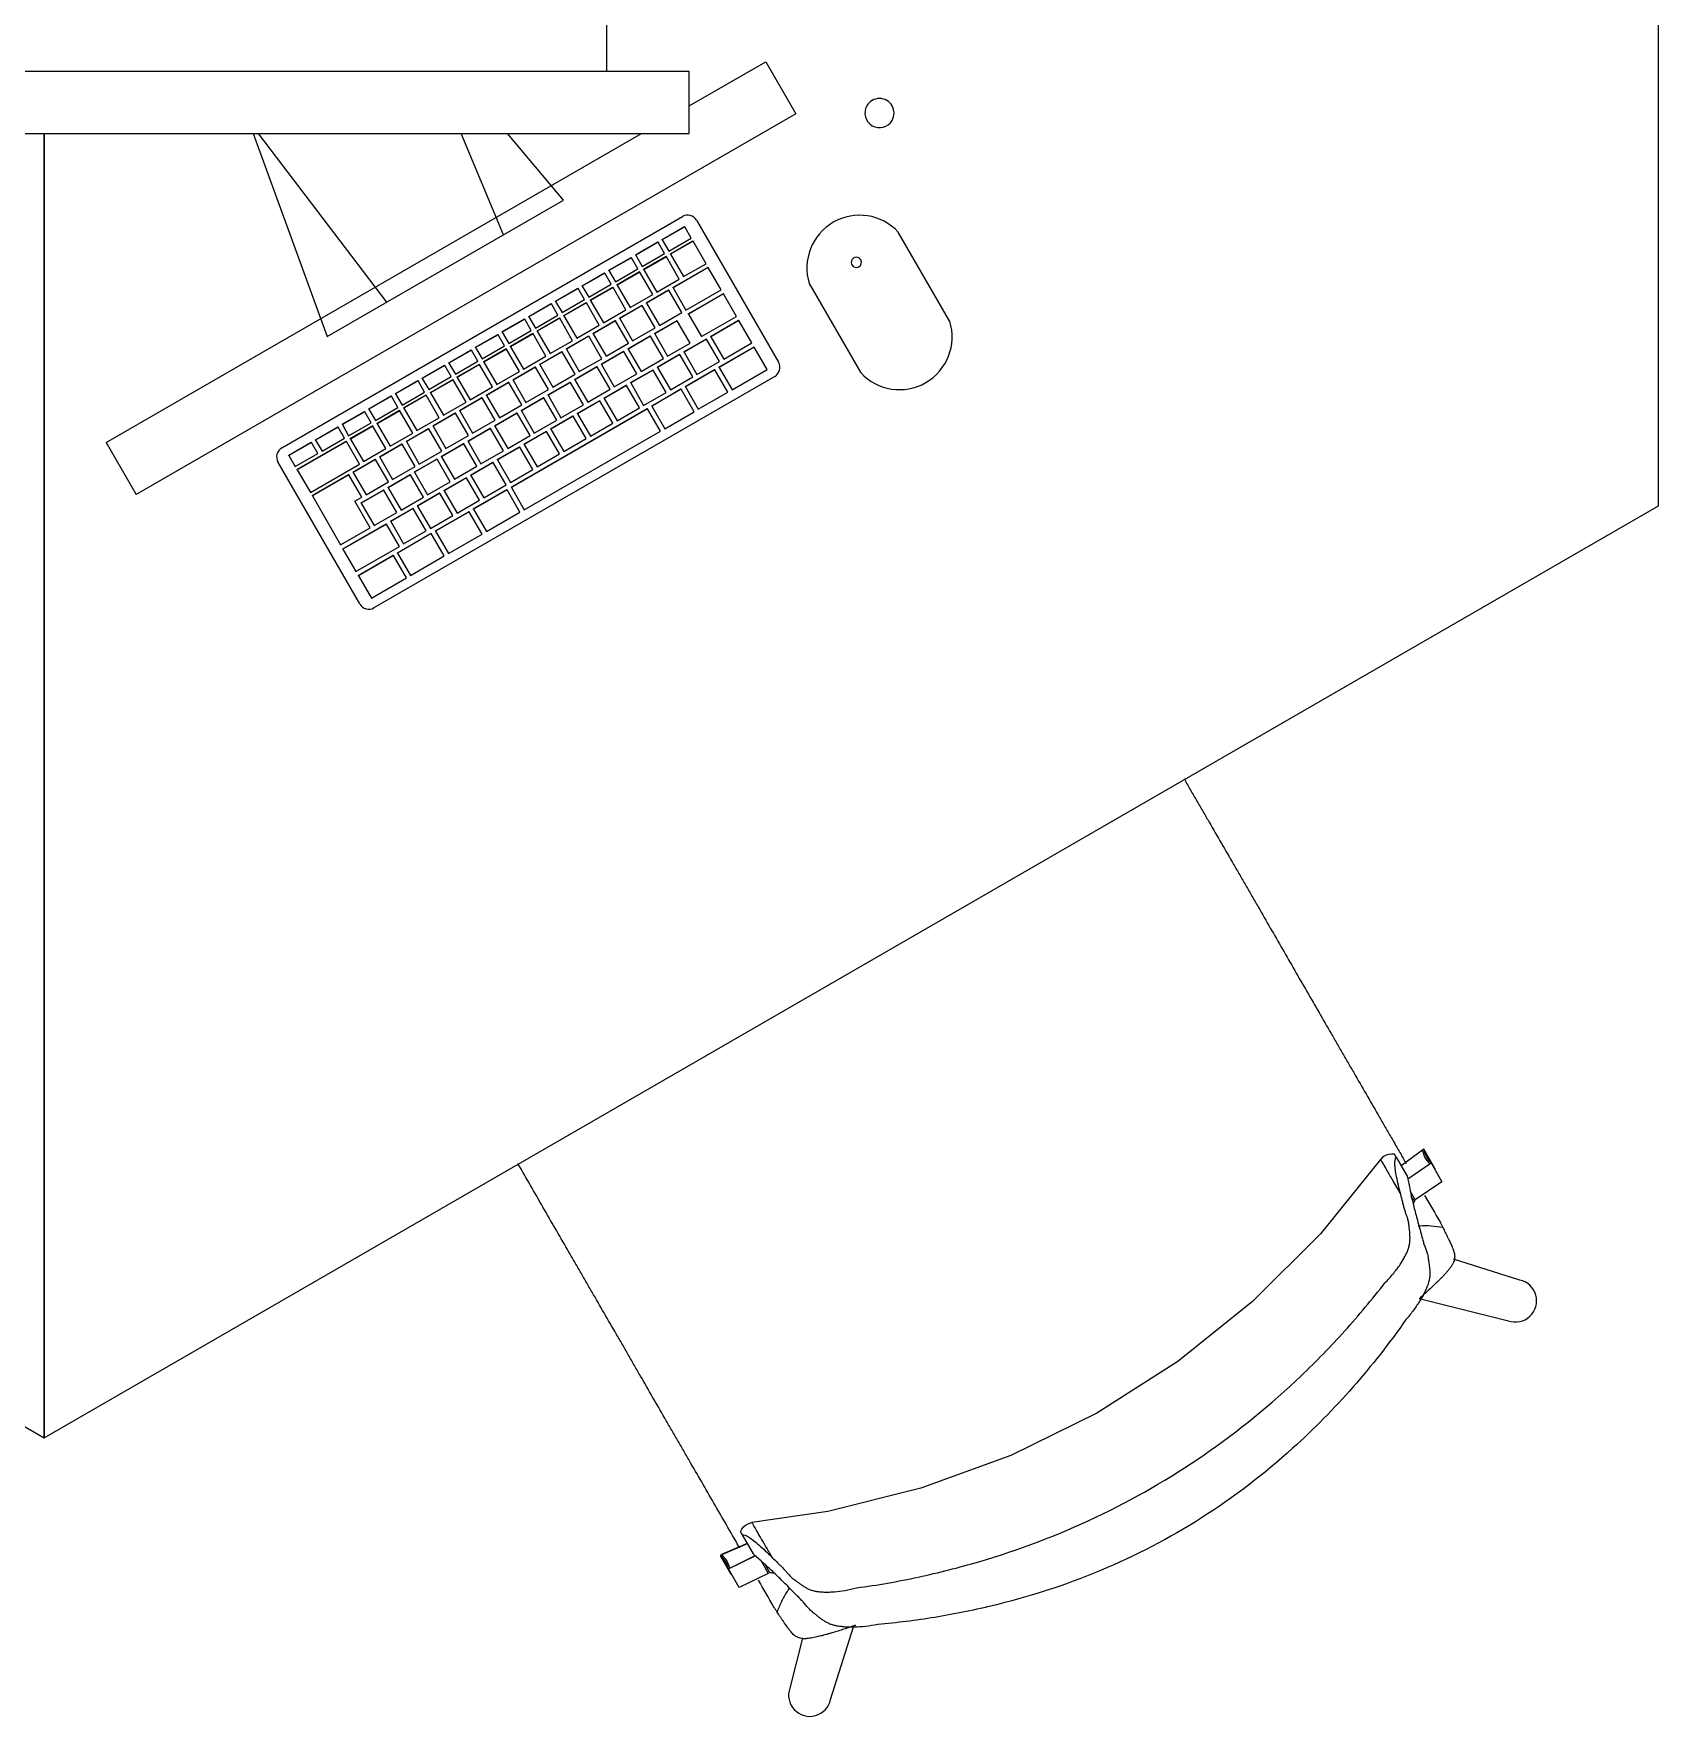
# Model space of a CAD drawing. Header units: millimetres. Extents: x 79795 to 317870, y -36033 to 97293.
# Drawn here: x 214522 to 215524, y 18010 to 19048 of the extents above; entities that cross this region are included whole.
import ezdxf

# ---------------------------------------------------------------- set-up
doc = ezdxf.new("R2010")
doc.units = ezdxf.units.MM
doc.header["$MEASUREMENT"] = 0
for name, color, linetype, lineweight in [('A-GENM', 8, 'CONTINUOUS', 9), ('E-ELEC-EQPM', 8, 'CONTINUOUS', 9), ('I-FURN', 8, 'CONTINUOUS', 9)]:
    doc.layers.add(name, color=color, linetype=linetype, lineweight=lineweight)

msp = doc.modelspace()

# ---------------------------------------------------------------- linework, layer by layer
at = {"layer": 'A-GENM'}
for p, q in [((214674.8, 18792.8), (214922.1, 18935.6)), ((214909.5, 18921.4), (214923.3, 18929.4)), ((214923.5, 18929.2), (214909.6, 18921.2)), ((214923.5, 18929.2), (214923.3, 18929.4)), ((214927.5, 18922.3), (214923.5, 18929.2)), ((214930.7, 18933.3), (214981.3, 18845.7)), ((215087, 18870.9), (215055.2, 18925.9)), ((214893, 18911.9), (214906.9, 18919.9)), ((214907, 18919.7), (214893.2, 18911.7)), ((214907, 18919.7), (214906.9, 18919.9)), ((214911, 18912.8), (214907, 18919.7)), ((214909.6, 18921.2), (214909.5, 18921.4)), ((214909.6, 18921.2), (214913.6, 18914.3)), ((214913.6, 18914.3), (214927.5, 18922.3)), ((214914.6, 18912.6), (214928.4, 18920.6)), ((214928.6, 18920.3), (214914.7, 18912.3)), ((214928.6, 18920.3), (214928.4, 18920.6)), ((214936.6, 18906.5), (214928.6, 18920.3)), ((214876.6, 18902.4), (214890.4, 18910.4)), ((214890.6, 18910.2), (214876.7, 18902.2)), ((214890.6, 18910.2), (214890.4, 18910.4)), ((214894.5, 18903.3), (214890.6, 18910.2)), ((214893.2, 18911.7), (214893, 18911.9)), ((214893.2, 18911.7), (214897.1, 18904.8)), ((214897.1, 18904.8), (214911, 18912.8)), ((214898.1, 18903.1), (214912, 18911.1)), ((214912.1, 18910.8), (214898.3, 18902.8)), ((214912.1, 18910.8), (214912, 18911.1)), ((214920.1, 18897), (214912.1, 18910.8)), ((214914.7, 18912.3), (214914.6, 18912.6)), ((214914.7, 18912.3), (214922.7, 18898.5)), ((214916.1, 18891.9), (214937.8, 18904.4)), ((214937.9, 18904.2), (214916.3, 18891.7)), ((214922.7, 18898.5), (214936.6, 18906.5)), ((214937.9, 18904.2), (214937.8, 18904.4)), ((214945.9, 18890.4), (214937.9, 18904.2)), ((214860.1, 18892.9), (214874, 18900.9)), ((214874.1, 18900.7), (214860.2, 18892.7)), ((214864.2, 18885.8), (214878.1, 18893.8)), ((214874.1, 18900.7), (214874, 18900.9)), ((214878.1, 18893.8), (214874.1, 18900.7)), ((214876.7, 18902.2), (214876.6, 18902.4)), ((214876.7, 18902.2), (214880.7, 18895.3)), ((214880.7, 18895.3), (214894.5, 18903.3)), ((214881.7, 18893.6), (214895.5, 18901.6)), ((214881.8, 18893.3), (214881.7, 18893.6)), ((214895.7, 18901.3), (214881.8, 18893.3)), ((214881.8, 18893.3), (214889.8, 18879.5)), ((214895.7, 18901.3), (214895.5, 18901.6)), ((214903.7, 18887.5), (214895.7, 18901.3)), ((214898.3, 18902.8), (214898.1, 18903.1)), ((214898.3, 18902.8), (214906.3, 18889)), ((214906.3, 18889), (214920.1, 18897)), ((215000.2, 18894.2), (215032, 18839.2)), ((214843.7, 18883.4), (214857.5, 18891.4)), ((214843.8, 18883.2), (214843.7, 18883.4)), ((214857.6, 18891.2), (214843.8, 18883.2)), ((214843.8, 18883.2), (214847.8, 18876.3)), ((214847.8, 18876.3), (214861.6, 18884.3)), ((214857.6, 18891.2), (214857.5, 18891.4)), ((214861.6, 18884.3), (214857.6, 18891.2)), ((214860.2, 18892.7), (214860.1, 18892.9)), ((214860.2, 18892.7), (214864.2, 18885.8)), ((214865.2, 18884.1), (214879.1, 18892.1)), ((214865.4, 18883.8), (214865.2, 18884.1)), ((214879.2, 18891.8), (214865.4, 18883.8)), ((214865.4, 18883.8), (214873.3, 18870)), ((214879.2, 18891.8), (214879.1, 18892.1)), ((214887.2, 18878), (214879.2, 18891.8)), ((214889.8, 18879.5), (214903.7, 18887.5)), ((214899.7, 18882.4), (214913.5, 18890.4)), ((214913.7, 18890.2), (214899.8, 18882.2)), ((214913.7, 18890.2), (214913.5, 18890.4)), ((214921.6, 18876.4), (214913.7, 18890.2)), ((214916.3, 18891.7), (214916.1, 18891.9)), ((214916.3, 18891.7), (214924.2, 18877.9)), ((214924.2, 18877.9), (214945.9, 18890.4)), ((214925.6, 18875.5), (214947.2, 18888)), ((214947.4, 18887.8), (214925.7, 18875.3)), ((214947.4, 18887.8), (214947.2, 18888)), ((214955.3, 18874), (214947.4, 18887.8)), ((214810.7, 18864.4), (214824.6, 18872.4)), ((214824.7, 18872.2), (214824.6, 18872.4)), ((214827.2, 18873.9), (214841.1, 18881.9)), ((214827.3, 18873.7), (214827.2, 18873.9)), ((214841.2, 18881.7), (214827.3, 18873.7)), ((214827.3, 18873.7), (214831.3, 18866.8)), ((214831.3, 18866.8), (214845.2, 18874.8)), ((214832.3, 18865.1), (214846.2, 18873.1)), ((214846.3, 18872.8), (214832.5, 18864.8)), ((214841.2, 18881.7), (214841.1, 18881.9)), ((214845.2, 18874.8), (214841.2, 18881.7)), ((214846.3, 18872.8), (214846.2, 18873.1)), ((214854.3, 18859), (214846.3, 18872.8)), ((214848.8, 18874.6), (214862.6, 18882.6)), ((214848.9, 18874.3), (214848.8, 18874.6)), ((214862.8, 18882.3), (214848.9, 18874.3)), ((214848.9, 18874.3), (214856.9, 18860.5)), ((214862.8, 18882.3), (214862.6, 18882.6)), ((214870.7, 18868.5), (214862.8, 18882.3)), ((214873.3, 18870), (214887.2, 18878)), ((214883.2, 18872.9), (214897.1, 18880.9)), ((214883.3, 18872.7), (214883.2, 18872.9)), ((214897.2, 18880.7), (214883.3, 18872.7)), ((214883.3, 18872.7), (214891.3, 18858.9)), ((214897.2, 18880.7), (214897.1, 18880.9)), ((214905.2, 18866.9), (214897.2, 18880.7)), ((214899.8, 18882.2), (214899.7, 18882.4)), ((214899.8, 18882.2), (214907.8, 18868.4)), ((214907.8, 18868.4), (214921.6, 18876.4)), ((214925.7, 18875.3), (214925.6, 18875.5)), ((214925.7, 18875.3), (214933.7, 18861.5)), ((214933.7, 18861.5), (214955.3, 18874)), ((214794.3, 18854.9), (214808.1, 18862.9)), ((214808.3, 18862.7), (214794.4, 18854.7)), ((214808.3, 18862.7), (214808.1, 18862.9)), ((214812.3, 18855.8), (214808.3, 18862.7)), ((214810.9, 18864.2), (214810.7, 18864.4)), ((214824.7, 18872.2), (214810.9, 18864.2)), ((214810.9, 18864.2), (214814.9, 18857.3)), ((214814.9, 18857.3), (214828.7, 18865.3)), ((214815.9, 18855.6), (214829.7, 18863.6)), ((214829.9, 18863.3), (214816, 18855.3)), ((214828.7, 18865.3), (214824.7, 18872.2)), ((214829.9, 18863.3), (214829.7, 18863.6)), ((214837.8, 18849.5), (214829.9, 18863.3)), ((214832.5, 18864.8), (214832.3, 18865.1)), ((214832.5, 18864.8), (214840.4, 18851)), ((214850.3, 18853.9), (214864.2, 18861.9)), ((214856.9, 18860.5), (214870.7, 18868.5)), ((214864.3, 18861.7), (214864.2, 18861.9)), ((214866.8, 18863.4), (214880.6, 18871.4)), ((214866.9, 18863.2), (214866.8, 18863.4)), ((214880.8, 18871.2), (214866.9, 18863.2)), ((214866.9, 18863.2), (214874.9, 18849.4)), ((214880.8, 18871.2), (214880.6, 18871.4)), ((214888.7, 18857.4), (214880.8, 18871.2)), ((214888.3, 18854), (214902.2, 18862)), ((214891.3, 18858.9), (214905.2, 18866.9)), ((214902.3, 18861.8), (214902.2, 18862)), ((214904.8, 18863.5), (214918.7, 18871.5)), ((214904.9, 18863.3), (214904.8, 18863.5)), ((214918.8, 18871.3), (214904.9, 18863.3)), ((214904.9, 18863.3), (214912.9, 18849.5)), ((214918.8, 18871.3), (214918.7, 18871.5)), ((214926.8, 18857.5), (214918.8, 18871.3)), ((214939.4, 18861.6), (214956.7, 18871.6)), ((214956.8, 18871.4), (214939.5, 18861.4)), ((214956.8, 18871.4), (214956.7, 18871.6)), ((214964.8, 18857.6), (214956.8, 18871.4)), ((214777.8, 18845.4), (214791.7, 18853.4)), ((214791.8, 18853.2), (214778, 18845.2)), ((214791.8, 18853.2), (214791.7, 18853.4)), ((214795.8, 18846.3), (214791.8, 18853.2)), ((214794.4, 18854.7), (214794.3, 18854.9)), ((214794.4, 18854.7), (214798.4, 18847.8)), ((214798.4, 18847.8), (214812.3, 18855.8)), ((214799.4, 18846.1), (214813.3, 18854.1)), ((214813.4, 18853.8), (214799.5, 18845.8)), ((214813.4, 18853.8), (214813.3, 18854.1)), ((214821.4, 18840), (214813.4, 18853.8)), ((214816, 18855.3), (214815.9, 18855.6)), ((214816, 18855.3), (214824, 18841.5)), ((214833.8, 18844.4), (214847.7, 18852.4)), ((214847.8, 18852.2), (214834, 18844.2)), ((214840.4, 18851), (214854.3, 18859)), ((214847.8, 18852.2), (214847.7, 18852.4)), ((214855.8, 18838.4), (214847.8, 18852.2)), ((214850.4, 18853.7), (214850.3, 18853.9)), ((214864.3, 18861.7), (214850.4, 18853.7)), ((214850.4, 18853.7), (214858.4, 18839.9)), ((214872.3, 18847.9), (214864.3, 18861.7)), ((214871.9, 18844.5), (214885.7, 18852.5)), ((214885.9, 18852.3), (214872, 18844.3)), ((214874.9, 18849.4), (214888.7, 18857.4)), ((214885.9, 18852.3), (214885.7, 18852.5)), ((214893.9, 18838.5), (214885.9, 18852.3)), ((214888.5, 18853.8), (214888.3, 18854)), ((214902.3, 18861.8), (214888.5, 18853.8)), ((214888.5, 18853.8), (214896.5, 18840)), ((214910.3, 18848), (214902.3, 18861.8)), ((214912.9, 18849.5), (214926.8, 18857.5)), ((214922.9, 18852.1), (214936.8, 18860.1)), ((214923.1, 18851.9), (214922.9, 18852.1)), ((214936.9, 18859.9), (214923.1, 18851.9)), ((214923.1, 18851.9), (214931, 18838.1)), ((214936.9, 18859.9), (214936.8, 18860.1)), ((214944.9, 18846.1), (214936.9, 18859.9)), ((214939.5, 18861.4), (214939.4, 18861.6)), ((214939.5, 18861.4), (214947.5, 18847.6)), ((214944.5, 18842.7), (214966.2, 18855.2)), ((214966.3, 18855), (214944.6, 18842.5)), ((214947.5, 18847.6), (214964.8, 18857.6)), ((214966.3, 18855), (214966.2, 18855.2)), ((214974.3, 18841.2), (214966.3, 18855)), ((214761.4, 18835.9), (214775.2, 18843.9)), ((214775.4, 18843.7), (214761.5, 18835.7)), ((214775.4, 18843.7), (214775.2, 18843.9)), ((214779.4, 18836.8), (214775.4, 18843.7)), ((214778, 18845.2), (214777.8, 18845.4)), ((214778, 18845.2), (214782, 18838.3)), ((214782, 18838.3), (214795.8, 18846.3)), ((214783, 18836.6), (214796.8, 18844.6)), ((214796.9, 18844.3), (214783.1, 18836.3)), ((214796.9, 18844.3), (214796.8, 18844.6)), ((214804.9, 18830.5), (214796.9, 18844.3)), ((214799.5, 18845.8), (214799.4, 18846.1)), ((214799.5, 18845.8), (214807.5, 18832)), ((214817.4, 18834.9), (214831.2, 18842.9)), ((214831.4, 18842.7), (214817.5, 18834.7)), ((214824, 18841.5), (214837.8, 18849.5)), ((214831.4, 18842.7), (214831.2, 18842.9)), ((214839.4, 18828.9), (214831.4, 18842.7)), ((214834, 18844.2), (214833.8, 18844.4)), ((214834, 18844.2), (214842, 18830.4)), ((214855.4, 18835), (214869.3, 18843)), ((214869.4, 18842.8), (214855.6, 18834.8)), ((214858.4, 18839.9), (214872.3, 18847.9)), ((214869.4, 18842.8), (214869.3, 18843)), ((214877.4, 18829), (214869.4, 18842.8)), ((214872, 18844.3), (214871.9, 18844.5)), ((214872, 18844.3), (214880, 18830.5)), ((214890, 18833.1), (214903.9, 18841.1)), ((214896.5, 18840), (214910.3, 18848)), ((214904, 18840.9), (214903.9, 18841.1)), ((214906.5, 18842.6), (214920.3, 18850.6)), ((214906.6, 18842.4), (214906.5, 18842.6)), ((214920.5, 18850.4), (214906.6, 18842.4)), ((214906.6, 18842.4), (214914.6, 18828.6)), ((214920.5, 18850.4), (214920.3, 18850.6)), ((214928.4, 18836.6), (214920.5, 18850.4)), ((214923.7, 18830.7), (214941.9, 18841.2)), ((214931, 18838.1), (214944.9, 18846.1)), ((214942.1, 18841), (214941.9, 18841.2)), ((214944.6, 18842.5), (214944.5, 18842.7)), ((214944.6, 18842.5), (214952.6, 18828.7)), ((214952.6, 18828.7), (214974.3, 18841.2)), ((214979, 18837), (214731.7, 18694.2)), ((214744.9, 18826.4), (214758.8, 18834.4)), ((214758.9, 18834.2), (214745.1, 18826.2)), ((214758.9, 18834.2), (214758.8, 18834.4)), ((214762.9, 18827.3), (214758.9, 18834.2)), ((214761.5, 18835.7), (214761.4, 18835.9)), ((214761.5, 18835.7), (214765.5, 18828.8)), ((214765.5, 18828.8), (214779.4, 18836.8)), ((214766.5, 18827.1), (214780.4, 18835.1)), ((214780.5, 18834.8), (214766.6, 18826.8)), ((214780.5, 18834.8), (214780.4, 18835.1)), ((214788.5, 18821), (214780.5, 18834.8)), ((214783.1, 18836.3), (214783, 18836.6)), ((214783.1, 18836.3), (214791.1, 18822.5)), ((214800.9, 18825.4), (214814.8, 18833.4)), ((214814.9, 18833.2), (214801.1, 18825.2)), ((214807.5, 18832), (214821.4, 18840)), ((214814.9, 18833.2), (214814.8, 18833.4)), ((214822.9, 18819.4), (214814.9, 18833.2)), ((214817.5, 18834.7), (214817.4, 18834.9)), ((214817.5, 18834.7), (214825.5, 18820.9)), ((214839, 18825.5), (214852.8, 18833.5)), ((214853, 18833.3), (214839.1, 18825.3)), ((214842, 18830.4), (214855.8, 18838.4)), ((214853, 18833.3), (214852.8, 18833.5)), ((214861, 18819.5), (214853, 18833.3)), ((214855.6, 18834.8), (214855.4, 18835)), ((214855.6, 18834.8), (214863.6, 18821)), ((214873.6, 18823.6), (214887.4, 18831.6)), ((214887.6, 18831.4), (214873.7, 18823.4)), ((214880, 18830.5), (214893.9, 18838.5)), ((214887.6, 18831.4), (214887.4, 18831.6)), ((214895.5, 18817.6), (214887.6, 18831.4)), ((214890.2, 18832.9), (214890, 18833.1)), ((214904, 18840.9), (214890.2, 18832.9)), ((214890.2, 18832.9), (214898.1, 18819.1)), ((214912, 18827.1), (214904, 18840.9)), ((214914.6, 18828.6), (214928.4, 18836.6)), ((214923.9, 18830.5), (214923.7, 18830.7)), ((214942.1, 18841), (214923.9, 18830.5)), ((214950, 18827.2), (214942.1, 18841)), ((214728.5, 18816.9), (214742.3, 18824.9)), ((214742.5, 18824.7), (214728.6, 18816.7)), ((214742.5, 18824.7), (214742.3, 18824.9)), ((214746.5, 18817.8), (214742.5, 18824.7)), ((214745.1, 18826.2), (214744.9, 18826.4)), ((214745.1, 18826.2), (214749.1, 18819.3)), ((214749.1, 18819.3), (214762.9, 18827.3)), ((214750, 18817.6), (214763.9, 18825.6)), ((214764, 18825.3), (214750.2, 18817.3)), ((214764, 18825.3), (214763.9, 18825.6)), ((214772, 18811.5), (214764, 18825.3)), ((214766.6, 18826.8), (214766.5, 18827.1)), ((214766.6, 18826.8), (214774.6, 18813)), ((214774.6, 18813), (214788.5, 18821)), ((214784.5, 18815.9), (214798.3, 18823.9)), ((214798.5, 18823.7), (214784.6, 18815.7)), ((214791.1, 18822.5), (214804.9, 18830.5)), ((214798.5, 18823.7), (214798.3, 18823.9)), ((214806.5, 18809.9), (214798.5, 18823.7)), ((214801.1, 18825.2), (214800.9, 18825.4)), ((214801.1, 18825.2), (214809.1, 18811.4)), ((214822.5, 18816), (214836.4, 18824)), ((214836.5, 18823.8), (214822.7, 18815.8)), ((214825.5, 18820.9), (214839.4, 18828.9)), ((214836.5, 18823.8), (214836.4, 18824)), ((214844.5, 18810), (214836.5, 18823.8)), ((214839.1, 18825.3), (214839, 18825.5)), ((214839.1, 18825.3), (214847.1, 18811.5)), ((214857.1, 18814.1), (214871, 18822.1)), ((214871.1, 18821.9), (214857.2, 18813.9)), ((214863.6, 18821), (214877.4, 18829)), ((214871.1, 18821.9), (214871, 18822.1)), ((214879.1, 18808.1), (214871.1, 18821.9)), ((214873.7, 18823.4), (214873.6, 18823.6)), ((214873.7, 18823.4), (214881.7, 18809.6)), ((214898.1, 18819.1), (214912, 18827.1)), ((214902.9, 18818.7), (214921.1, 18829.2)), ((214921.3, 18829), (214903.1, 18818.5)), ((214921.3, 18829), (214921.1, 18829.2)), ((214929.2, 18815.2), (214921.3, 18829)), ((214923.9, 18830.5), (214931.8, 18816.7)), ((214931.8, 18816.7), (214950, 18827.2)), ((214712, 18807.4), (214725.9, 18815.4)), ((214726, 18815.2), (214712.2, 18807.2)), ((214726, 18815.2), (214725.9, 18815.4)), ((214730, 18808.3), (214726, 18815.2)), ((214728.6, 18816.7), (214728.5, 18816.9)), ((214728.6, 18816.7), (214732.6, 18809.8)), ((214732.6, 18809.8), (214746.5, 18817.8)), ((214733.6, 18808.1), (214747.4, 18816.1)), ((214747.6, 18815.8), (214733.7, 18807.8)), ((214747.6, 18815.8), (214747.4, 18816.1)), ((214755.6, 18802), (214747.6, 18815.8)), ((214750.2, 18817.3), (214750, 18817.6)), ((214750.2, 18817.3), (214758.2, 18803.5)), ((214758.2, 18803.5), (214772, 18811.5)), ((214768, 18806.4), (214781.9, 18814.4)), ((214782, 18814.2), (214768.2, 18806.2)), ((214782, 18814.2), (214781.9, 18814.4)), ((214790, 18800.4), (214782, 18814.2)), ((214784.6, 18815.7), (214784.5, 18815.9)), ((214784.6, 18815.7), (214792.6, 18801.9)), ((214806.1, 18806.5), (214819.9, 18814.5)), ((214820.1, 18814.3), (214806.2, 18806.3)), ((214809.1, 18811.4), (214822.9, 18819.4)), ((214816.3, 18768.7), (214900.3, 18817.2)), ((214900.5, 18817), (214816.5, 18768.5)), ((214820.1, 18814.3), (214819.9, 18814.5)), ((214828, 18800.5), (214820.1, 18814.3)), ((214822.7, 18815.8), (214822.5, 18816)), ((214822.7, 18815.8), (214830.6, 18802)), ((214830.6, 18802), (214844.5, 18810)), ((214840.7, 18804.6), (214854.5, 18812.6)), ((214854.6, 18812.4), (214840.8, 18804.4)), ((214847.1, 18811.5), (214861, 18819.5)), ((214854.6, 18812.4), (214854.5, 18812.6)), ((214862.6, 18798.6), (214854.6, 18812.4)), ((214857.2, 18813.9), (214857.1, 18814.1)), ((214857.2, 18813.9), (214865.2, 18800.1)), ((214881.7, 18809.6), (214895.5, 18817.6)), ((214900.5, 18817), (214900.3, 18817.2)), ((214908.5, 18803.2), (214900.5, 18817)), ((214903.1, 18818.5), (214902.9, 18818.7)), ((214903.1, 18818.5), (214911.1, 18804.7)), ((214911.1, 18804.7), (214929.2, 18815.2)), ((214695.6, 18797.9), (214709.4, 18805.9)), ((214709.6, 18805.7), (214695.7, 18797.7)), ((214709.6, 18805.7), (214709.4, 18805.9)), ((214713.5, 18798.8), (214709.6, 18805.7)), ((214712.2, 18807.2), (214712, 18807.4)), ((214712.2, 18807.2), (214716.1, 18800.3)), ((214716.1, 18800.3), (214730, 18808.3)), ((214717.1, 18798.6), (214731, 18806.6)), ((214731.1, 18806.3), (214717.3, 18798.3)), ((214731.1, 18806.3), (214731, 18806.6)), ((214739.1, 18792.5), (214731.1, 18806.3)), ((214733.7, 18807.8), (214733.6, 18808.1)), ((214733.7, 18807.8), (214741.7, 18794)), ((214741.7, 18794), (214755.6, 18802)), ((214751.6, 18796.9), (214765.4, 18804.9)), ((214765.6, 18804.7), (214751.7, 18796.7)), ((214765.6, 18804.7), (214765.4, 18804.9)), ((214773.6, 18790.9), (214765.6, 18804.7)), ((214768.2, 18806.2), (214768, 18806.4)), ((214768.2, 18806.2), (214776.1, 18792.4)), ((214776.1, 18792.4), (214790, 18800.4)), ((214789.6, 18797), (214803.5, 18805)), ((214803.6, 18804.8), (214789.8, 18796.8)), ((214792.6, 18801.9), (214806.5, 18809.9)), ((214803.6, 18804.8), (214803.5, 18805)), ((214811.6, 18791), (214803.6, 18804.8)), ((214806.2, 18806.3), (214806.1, 18806.5)), ((214806.2, 18806.3), (214814.2, 18792.5)), ((214814.2, 18792.5), (214828, 18800.5)), ((214824.2, 18795.1), (214838.1, 18803.1)), ((214838.2, 18802.9), (214824.3, 18794.9)), ((214824.4, 18754.7), (214908.5, 18803.2)), ((214838.2, 18802.9), (214838.1, 18803.1)), ((214846.2, 18789.1), (214838.2, 18802.9)), ((214840.8, 18804.4), (214840.7, 18804.6)), ((214840.8, 18804.4), (214848.8, 18790.6)), ((214865.2, 18800.1), (214879.1, 18808.1)), ((214679.1, 18788.4), (214693, 18796.4)), ((214693.1, 18796.2), (214679.2, 18788.2)), ((214683.2, 18781.3), (214697.1, 18789.3)), ((214684.2, 18779.6), (214714.5, 18797.1)), ((214714.7, 18796.8), (214684.4, 18779.3)), ((214693.1, 18796.2), (214693, 18796.4)), ((214697.1, 18789.3), (214693.1, 18796.2)), ((214695.7, 18797.7), (214695.6, 18797.9)), ((214695.7, 18797.7), (214699.7, 18790.8)), ((214699.7, 18790.8), (214713.5, 18798.8)), ((214714.7, 18796.8), (214714.5, 18797.1)), ((214722.8, 18782.8), (214714.7, 18796.8)), ((214717.3, 18798.3), (214717.1, 18798.6)), ((214717.3, 18798.3), (214725.3, 18784.5)), ((214725.3, 18784.5), (214739.1, 18792.5)), ((214735.1, 18787.4), (214749, 18795.4)), ((214749.1, 18795.2), (214735.3, 18787.2)), ((214749.1, 18795.2), (214749, 18795.4)), ((214757.1, 18781.4), (214749.1, 18795.2)), ((214751.7, 18796.7), (214751.6, 18796.9)), ((214751.7, 18796.7), (214759.7, 18782.9)), ((214759.7, 18782.9), (214773.6, 18790.9)), ((214773.2, 18787.5), (214787, 18795.5)), ((214787.2, 18795.3), (214773.3, 18787.3)), ((214787.2, 18795.3), (214787, 18795.5)), ((214795.1, 18781.5), (214787.2, 18795.3)), ((214789.8, 18796.8), (214789.6, 18797)), ((214789.8, 18796.8), (214797.7, 18783)), ((214797.7, 18783), (214811.6, 18791)), ((214807.7, 18785.6), (214821.6, 18793.6)), ((214821.7, 18793.4), (214807.9, 18785.4)), ((214821.7, 18793.4), (214821.6, 18793.6)), ((214829.7, 18779.6), (214821.7, 18793.4)), ((214824.3, 18794.9), (214824.2, 18795.1)), ((214824.3, 18794.9), (214832.3, 18781.1)), ((214848.8, 18790.6), (214862.6, 18798.6)), ((214723, 18696.6), (214672.5, 18784.2)), ((214679.2, 18788.2), (214679.1, 18788.4)), ((214679.2, 18788.2), (214683.2, 18781.3)), ((214684.4, 18779.3), (214684.2, 18779.6)), ((214684.4, 18779.3), (214692.5, 18765.3)), ((214692.5, 18765.3), (214722.8, 18782.8)), ((214718.7, 18777.9), (214732.5, 18785.9)), ((214732.7, 18785.7), (214718.8, 18777.7)), ((214732.7, 18785.7), (214732.5, 18785.9)), ((214740.6, 18771.9), (214732.7, 18785.7)), ((214735.3, 18787.2), (214735.1, 18787.4)), ((214735.3, 18787.2), (214743.2, 18773.4)), ((214743.2, 18773.4), (214757.1, 18781.4)), ((214756.7, 18778), (214770.6, 18786)), ((214770.7, 18785.8), (214756.8, 18777.8)), ((214770.7, 18785.8), (214770.6, 18786)), ((214778.7, 18772), (214770.7, 18785.8)), ((214773.3, 18787.3), (214773.2, 18787.5)), ((214773.3, 18787.3), (214781.3, 18773.5)), ((214781.3, 18773.5), (214795.1, 18781.5)), ((214791.3, 18776.1), (214805.1, 18784.1)), ((214805.3, 18783.9), (214791.4, 18775.9)), ((214805.3, 18783.9), (214805.1, 18784.1)), ((214813.3, 18770.1), (214805.3, 18783.9)), ((214807.9, 18785.4), (214807.7, 18785.6)), ((214807.9, 18785.4), (214815.9, 18771.6)), ((214815.9, 18771.6), (214829.7, 18779.6)), ((214832.3, 18781.1), (214846.2, 18789.1)), ((214693.6, 18763.4), (214716.1, 18776.4)), ((214716.2, 18776.2), (214693.7, 18763.2)), ((214716.2, 18776.2), (214716.1, 18776.4)), ((214724.2, 18762.4), (214716.2, 18776.2)), ((214718.8, 18777.7), (214718.7, 18777.9)), ((214718.8, 18777.7), (214726.8, 18763.9)), ((214726.8, 18763.9), (214740.6, 18771.9)), ((214740.3, 18768.5), (214754.1, 18776.5)), ((214740.4, 18768.3), (214740.3, 18768.5)), ((214754.2, 18776.3), (214740.4, 18768.3)), ((214754.2, 18776.3), (214754.1, 18776.5)), ((214762.2, 18762.5), (214754.2, 18776.3)), ((214756.8, 18777.8), (214756.7, 18778)), ((214756.8, 18777.8), (214764.8, 18764)), ((214764.8, 18764), (214778.7, 18772)), ((214774.8, 18766.6), (214788.7, 18774.6)), ((214788.8, 18774.4), (214775, 18766.4)), ((214788.8, 18774.4), (214788.7, 18774.6)), ((214796.8, 18760.6), (214788.8, 18774.4)), ((214791.4, 18775.9), (214791.3, 18776.1)), ((214791.4, 18775.9), (214799.4, 18762.1)), ((214799.4, 18762.1), (214813.3, 18770.1)), ((214816.5, 18768.5), (214816.3, 18768.7)), ((214816.5, 18768.5), (214824.4, 18754.7)), ((214693.7, 18763.2), (214693.6, 18763.4)), ((214693.7, 18763.2), (214711.1, 18733)), ((214719.9, 18759.9), (214724.2, 18762.4)), ((214729.3, 18743.5), (214719.9, 18759.9)), ((214723.8, 18759), (214737.7, 18767)), ((214723.9, 18758.8), (214723.8, 18759)), ((214737.8, 18766.8), (214723.9, 18758.8)), ((214723.9, 18758.8), (214731.9, 18745)), ((214737.8, 18766.8), (214737.7, 18767)), ((214745.8, 18753), (214737.8, 18766.8)), ((214740.4, 18768.3), (214748.4, 18754.5)), ((214748.4, 18754.5), (214762.2, 18762.5)), ((214758.4, 18757.1), (214772.2, 18765.1)), ((214772.4, 18764.9), (214758.5, 18756.9)), ((214772.4, 18764.9), (214772.2, 18765.1)), ((214780.4, 18751.1), (214772.4, 18764.9)), ((214775, 18766.4), (214774.8, 18766.6)), ((214775, 18766.4), (214783, 18752.6)), ((214783, 18752.6), (214796.8, 18760.6)), ((214793, 18755.2), (214813.7, 18767.2)), ((214813.9, 18767), (214793.1, 18755)), ((214813.9, 18767), (214813.7, 18767.2)), ((214821.8, 18753.2), (214813.9, 18767)), ((214731.9, 18745), (214745.8, 18753)), ((214741.9, 18747.6), (214755.8, 18755.6)), ((214742.1, 18747.4), (214741.9, 18747.6)), ((214755.9, 18755.4), (214742.1, 18747.4)), ((214755.9, 18755.4), (214755.8, 18755.6)), ((214763.9, 18741.6), (214755.9, 18755.4)), ((214758.5, 18756.9), (214758.4, 18757.1)), ((214758.5, 18756.9), (214766.5, 18743.1)), ((214766.5, 18743.1), (214780.4, 18751.1)), ((214769.6, 18741.7), (214790.4, 18753.7)), ((214790.5, 18753.5), (214769.7, 18741.5)), ((214790.5, 18753.5), (214790.4, 18753.7)), ((214798.5, 18739.7), (214790.5, 18753.5)), ((214793.1, 18755), (214793, 18755.2)), ((214793.1, 18755), (214801.1, 18741.2)), ((214801.1, 18741.2), (214821.8, 18753.2)), ((214711.1, 18733), (214729.3, 18743.5)), ((214712.5, 18730.6), (214739.3, 18746.1)), ((214739.5, 18745.9), (214712.6, 18730.4)), ((214739.5, 18745.9), (214739.3, 18746.1)), ((214747.4, 18732.1), (214739.5, 18745.9)), ((214742.1, 18747.4), (214750, 18733.6)), ((214746.2, 18728.2), (214767, 18740.2)), ((214767.1, 18740), (214746.3, 18728)), ((214750, 18733.6), (214763.9, 18741.6)), ((214767.1, 18740), (214767, 18740.2)), ((214775.1, 18726.2), (214767.1, 18740)), ((214769.7, 18741.5), (214769.6, 18741.7)), ((214769.7, 18741.5), (214777.7, 18727.7)), ((214777.7, 18727.7), (214798.5, 18739.7)), ((214712.6, 18730.4), (214712.5, 18730.6)), ((214712.6, 18730.4), (214720.6, 18716.6)), ((214720.6, 18716.6), (214747.4, 18732.1)), ((214746.3, 18728), (214746.2, 18728.2)), ((214746.3, 18728), (214754.3, 18714.2)), ((214721.9, 18714.2), (214743.6, 18726.7)), ((214743.7, 18726.5), (214722.1, 18714)), ((214743.7, 18726.5), (214743.6, 18726.7)), ((214751.7, 18712.7), (214743.7, 18726.5)), ((214754.3, 18714.2), (214775.1, 18726.2)), ((214722.1, 18714), (214721.9, 18714.2)), ((214722.1, 18714), (214730.1, 18700.2)), ((214730.1, 18700.2), (214751.7, 18712.7))]:
    msp.add_line(p, q, dxfattribs=at)
for centre, radius, start, end in [((214925.2, 18930.1), 6.35, 30, 120), ((215031.3, 18903.9), 32.5, 42.6804, 197.3196), ((215029.3, 18907.3), 3.16, 30, 210), ((215029.3, 18907.3), 3.16, 210, 30), ((215055.9, 18861.3), 32.5, 222.6804, 17.3196), ((214975.8, 18842.5), 6.35, 300, 30), ((214678, 18787.4), 6.35, 120, 210), ((214728.5, 18699.7), 6.35, 210, 300)]:
    msp.add_arc(centre, radius, start, end, dxfattribs=at)
at = {"layer": 'E-ELEC-EQPM'}
for p, q in [((214875.3, 19025), (214875.3, 19116.9)), ((214875.3, 19025), (214875.3, 19116.9)), ((214926.1, 19025), (214126.1, 19025)), ((214926.1, 19025), (214875.3, 19025)), ((214926.1, 18986.9), (214926.1, 19025)), ((214926.1, 18986.9), (214926.1, 19025)), ((214126.1, 18986.9), (214926.1, 18986.9)), ((214126.1, 18986.9), (214926.1, 18986.9))]:
    msp.add_line(p, q, dxfattribs=at)
at = {"layer": 'I-FURN'}
for p, q in [((215524.1, 18757.2), (215524.1, 19907.2)), ((214926.1, 19003.8), (214973.4, 19031.1)), ((214973.4, 19031.1), (214991.9, 18999)), ((214991.9, 18999), (214585, 18764.1)), ((214528.2, 18182.2), (214528.2, 18986.9)), ((214528.2, 18986.9), (214528.2, 18182.2)), ((214566.4, 18796.2), (214896.7, 18986.9)), ((214657.2, 18986.9), (214702.8, 18861.5)), ((214739.7, 18882.8), (214660.5, 18986.9)), ((214811.7, 18924.3), (214785.5, 18986.9)), ((214848.6, 18945.6), (214814, 18986.9)), ((214702.8, 18861.5), (214848.6, 18945.6)), ((214566.4, 18796.2), (214585, 18764.1)), ((213532.2, 18757.2), (214528.2, 18182.2)), ((214528.2, 18182.2), (215524.1, 18757.2)), ((215352.7, 18353.9), (215315.6, 18307.9)), ((215354.2, 18355.4), (215352.7, 18353.9)), ((215356.2, 18356.5), (215354.2, 18355.4)), ((215357.6, 18357), (215356.2, 18356.5)), ((215359.5, 18357.2), (215357.6, 18357)), ((215361.4, 18357.1), (215359.5, 18357.2)), ((215362.4, 18355.3), (215369.2, 18343.5)), ((215379.4, 18360.2), (215365.5, 18349.9)), ((215378.6, 18359.7), (215365.5, 18349.9)), ((215386, 18348.7), (215379.4, 18360.2)), ((215369.5, 18342), (215384, 18351.7)), ((215384, 18351.7), (215390.6, 18340.1)), ((215374.1, 18329), (215371.1, 18334.1)), ((215390.6, 18340.1), (215374.1, 18329)), ((215373.3, 18328.5), (215371.7, 18331.1)), ((215315.6, 18307.9), (215273.7, 18266.2)), ((215438.6, 18279.5), (215397.8, 18292.3)), ((215273.7, 18266.2), (215227.6, 18229.2)), ((215376.6, 18268.2), (215431.6, 18254.4)), ((215227.6, 18229.2), (215177.7, 18197.4)), ((215177.7, 18197.4), (215124.7, 18171.3)), ((215124.7, 18171.3), (215069.1, 18151)), ((215069.1, 18151), (215011.7, 18136.8)), ((215011.7, 18136.8), (214964.9, 18130)), ((214957.8, 18124.1), (214958.6, 18125.8)), ((214958.6, 18125.8), (214959.7, 18127.3)), ((214959.7, 18127.3), (214960.9, 18128.3)), ((214960.9, 18128.3), (214962.9, 18129.4)), ((214962.9, 18129.4), (214964.9, 18130)), ((214962, 18116.7), (214945.3, 18109.6)), ((214962, 18116.9), (214946.1, 18110.1)), ((214958.9, 18122.3), (214965.7, 18110.5)), ((214945.3, 18109.6), (214951.9, 18098)), ((214950.4, 18101.3), (214966.9, 18109.4)), ((214951.2, 18101.8), (214966.8, 18109.5)), ((214970.6, 18106.2), (214975, 18098.5)), ((214972.8, 18104.2), (214975.8, 18099)), ((214957.1, 18089.8), (214950.4, 18101.3)), ((214975, 18098.5), (214957.1, 18089.8)), ((215013.4, 18020.7), (215027.7, 18066.2)), ((214996, 18058.6), (214988.3, 18027.8))]:
    msp.add_line(p, q, dxfattribs=at)
for centre, radius, start, end in [((215043.6, 18999.4), 9, 330, 150), ((215043.6, 18999.4), 9, 150, 330), ((215435.9, 18266.7), 13.1, 250.4176, 78.0338), ((215000.6, 18023.4), 13.1, 160.3941, 348.0104)]:
    msp.add_arc(centre, radius, start, end, dxfattribs=at)
for centre, start_param, end_param in [((215395.5, 18363.3), 5.960696, 6.540192), ((215396.4, 18363.8), 5.960696, 6.540192), ((215403, 18352.3), 5.960696, 6.044337), ((214933.7, 18096.7), 2.884586, 3.464082), ((214934.5, 18097.2), 2.884586, 3.464082)]:
    msp.add_ellipse(centre, major_axis=(-15.1, -8.7), ratio=0.978487, start_param=start_param, end_param=end_param, dxfattribs=at)
for points, knots in [([(215231.6, 18588.7), (215231.7, 18588.5), (215233, 18586.1), (215235.6, 18581.6), (215239.4, 18575), (215243.3, 18568.4), (215248.3, 18559.7), (215254.5, 18548.9), (215260.8, 18538.1), (215265.8, 18529.4), (215269.6, 18522.8), (215273.4, 18516.2), (215278.5, 18507.5), (215284.7, 18496.6), (215292.2, 18483.7), (215299.8, 18470.5), (215307.3, 18457.4), (215314.8, 18444.5), (215321, 18433.7), (215326, 18425.1), (215329.8, 18418.5), (215333.6, 18411.9), (215338.6, 18403.3), (215344.7, 18392.7), (215350.9, 18382), (215355.9, 18373.3), (215359.8, 18366.6), (215363.7, 18359.8), (215366.6, 18354.7), (215368.3, 18351.9), (215368.6, 18351.3)], [-0.7515277, -0.7515277, -0.7515277, -0.7515277, -0.75, -0.7321429, -0.7142857, -0.6964286, -0.6785714, -0.6428571, -0.6071429, -0.5892857, -0.5714286, -0.5535714, -0.5357143, -0.5, -0.4642857, -0.4285714, -0.3928571, -0.3571429, -0.3214286, -0.3035714, -0.2857143, -0.2678571, -0.25, -0.2142857, -0.1785714, -0.1607143, -0.1428571, -0.125, -0.1071429, -0.1022726, -0.1022726, -0.1022726, -0.1022726]), ([(215352.7, 18353.9), (215352.7, 18353.9), (215352.8, 18353.7), (215353, 18353.3), (215353.5, 18352.5), (215354.5, 18350.8), (215356.4, 18347.4), (215360, 18341.2), (215363.3, 18335.5), (215365.2, 18332.3)], [0.3374293, 0.3374293, 0.3374293, 0.3374293, 0.3888889, 0.4444444, 0.5138889, 0.5833333, 0.7222222, 0.8611111, 1, 1, 1, 1]), ([(214957.5, 18114), (214957.3, 18114.4), (214954.5, 18119.2), (214949.1, 18128.6), (214941.4, 18141.9), (214933.9, 18155), (214927.6, 18165.8), (214922.6, 18174.5), (214918.8, 18181.1), (214914.9, 18187.8), (214909.9, 18196.5), (214903.6, 18207.3), (214897.4, 18218.1), (214892.4, 18226.8), (214888.6, 18233.3), (214884.9, 18239.9), (214879.9, 18248.5), (214873.7, 18259.2), (214867.5, 18269.9), (214862.5, 18278.6), (214858.7, 18285.2), (214854.9, 18291.8), (214849.8, 18300.5), (214843.5, 18311.4), (214836, 18324.5), (214828.3, 18337.8), (214823.2, 18346.7), (214820.6, 18351.2), (214820.5, 18351.3)], [-0.896036, -0.896036, -0.896036, -0.896036, -0.8928571, -0.8571429, -0.8214286, -0.7857143, -0.75, -0.7321429, -0.7142857, -0.6964286, -0.6785714, -0.6428571, -0.6071429, -0.5892857, -0.5714286, -0.5535714, -0.5357143, -0.5, -0.4642857, -0.4464286, -0.4285714, -0.4107143, -0.3928571, -0.3571429, -0.3214286, -0.2857143, -0.25, -0.2489174, -0.2489174, -0.2489174, -0.2489174]), ([(215370.7, 18336.1), (215371, 18334.1), (215371.8, 18330.8), (215373, 18325.7), (215374.1, 18321.6), (215375.2, 18317.3), (215376.4, 18312.9), (215377.5, 18308.8), (215378.4, 18305.5), (215379, 18303.3), (215379.5, 18301.7), (215380.1, 18300), (215380.7, 18298.4), (215381.3, 18296.8), (215381.7, 18295.4), (215381.9, 18294.2), (215382.1, 18293.3), (215382.1, 18292.8), (215382.2, 18292.4), (215382.2, 18292), (215382.3, 18291.4), (215382.5, 18290.5), (215382.7, 18289.1), (215382.9, 18287.3), (215383.1, 18285.4), (215383.2, 18283.5), (215383.1, 18281.4), (215382.8, 18279.6), (215382.4, 18278.3), (215382.2, 18277.5), (215382, 18276.9), (215381.8, 18276.3), (215381.5, 18275.5), (215380.9, 18274.1), (215380, 18272), (215378.6, 18269.4), (215376.5, 18265.8), (215373.3, 18261.1), (215370.2, 18257.2), (215368.4, 18255.1)], [0, 0, 0, 0, 0.142857, 0.214286, 0.285714, 0.357143, 0.428571, 0.5, 0.535714, 0.571429, 0.589286, 0.607143, 0.642857, 0.660714, 0.678571, 0.696429, 0.705357, 0.709821, 0.714286, 0.71875, 0.723214, 0.732143, 0.75, 0.767857, 0.785714, 0.803571, 0.821429, 0.839286, 0.848214, 0.852679, 0.857143, 0.861607, 0.866071, 0.875, 0.892857, 0.910714, 0.928571, 0.964286, 1, 1, 1, 1]), ([(215355.4, 18277.7), (215357.2, 18279.6), (215360.5, 18283.2), (215363.8, 18287.5), (215366, 18290.9), (215367.4, 18293.4), (215368.4, 18295.3), (215369, 18296.7), (215369.4, 18297.5), (215369.6, 18298.1), (215369.8, 18298.6), (215370.1, 18299.4), (215370.4, 18300.7), (215370.8, 18302.5), (215370.9, 18304.5), (215370.9, 18306.5), (215370.8, 18308.4), (215370.6, 18310.2), (215370.4, 18311.5), (215370.3, 18312.5), (215370.3, 18313), (215370.2, 18313.4), (215370.2, 18313.8), (215370.2, 18314.3), (215370, 18315.1), (215369.8, 18316.2), (215369.5, 18317.3), (215369, 18318.8), (215368.5, 18320.1), (215368, 18321.6), (215367.7, 18322.7), (215367.3, 18323.9), (215366.9, 18325.5), (215366.2, 18328.3), (215365.6, 18330.7), (215365.2, 18332.3)], [0, 0, 0, 0, 0.0625, 0.125, 0.15625, 0.1875, 0.21875, 0.234375, 0.242188, 0.25, 0.257812, 0.265625, 0.28125, 0.3125, 0.34375, 0.375, 0.40625, 0.4375, 0.46875, 0.484375, 0.492188, 0.5, 0.507812, 0.515625, 0.53125, 0.5625, 0.59375, 0.625, 0.6875, 0.71875, 0.75, 0.78125, 0.8125, 0.875, 1, 1, 1, 1]), ([(215372.9, 18326.5), (215373.1, 18326.9), (215373.5, 18327.8), (215373.9, 18328.6), (215374, 18329)], [-0.5281276, -0.5281276, -0.5281276, -0.5281276, -0.3333333, -0.1258677, -0.1258677, -0.1258677, -0.1258677]), ([(215391.1, 18311.9), (215388.7, 18312.3), (215384, 18312.9), (215379, 18312.9), (215376.4, 18312.8), (215376, 18312.7)], [0, 0, 0, 0, 0.02777778, 0.05555556, 0.06066679, 0.06066679, 0.06066679, 0.06066679]), ([(215391.1, 18311.9), (215391.6, 18310.9), (215392.4, 18309.4), (215393.3, 18307.7), (215393.7, 18306.7), (215394.1, 18305.9), (215394.5, 18305.2), (215394.9, 18304.3), (215395.4, 18303.2), (215395.9, 18302.1), (215396.3, 18301.3), (215396.5, 18300.8), (215396.7, 18300.4), (215396.8, 18300.1), (215397, 18299.6), (215397.4, 18298.8), (215397.8, 18297.6), (215398.2, 18296.3), (215398.4, 18295), (215398.5, 18293.6), (215398.3, 18292.2), (215397.9, 18290.9), (215397.5, 18289.9), (215397.1, 18289.2), (215396.7, 18288.5), (215396.1, 18287.5), (215395.2, 18286.4), (215394.1, 18285), (215392.9, 18283.6), (215391.6, 18282.2), (215390.5, 18281.1), (215389.3, 18279.9), (215388.1, 18278.7), (215386.7, 18277.4), (215384.9, 18275.6), (215381.6, 18272.5), (215378.7, 18269.9), (215377, 18268.3)], [0, 0, 0, 0, 0.0625, 0.09375, 0.109375, 0.125, 0.140625, 0.15625, 0.1875, 0.21875, 0.234375, 0.242188, 0.25, 0.257812, 0.265625, 0.28125, 0.3125, 0.34375, 0.375, 0.40625, 0.4375, 0.46875, 0.484375, 0.5, 0.515625, 0.53125, 0.5625, 0.59375, 0.625, 0.65625, 0.6875, 0.71875, 0.75, 0.78125, 0.8125, 0.875, 1, 1, 1, 1]), ([(215029.5, 18089.6), (215042.3, 18091.3), (215067.6, 18095.8), (215117.6, 18108.4), (215177.9, 18131.3), (215245.1, 18170), (215295.1, 18210.8), (215331, 18247.8), (215347.5, 18267.5), (215355.4, 18277.7)], [-1, -1, -1, -1, -0.9, -0.8, -0.6, -0.4, -0.2, -0.1, 0, 0, 0, 0]), ([(215368.4, 18255.1), (215358.3, 18240.6), (215336.4, 18212.8), (215295, 18170.7), (215243.4, 18131), (215180.3, 18098.3), (215124, 18080.2), (215077.7, 18071), (215054.3, 18068), (215042.6, 18067)], [-1, -1, -1, -1, -0.863636, -0.727273, -0.545455, -0.363636, -0.181818, -0.090909, 0, 0, 0, 0]), ([(214977.4, 18108.4), (214975.9, 18111), (214973.2, 18115.6), (214970, 18121.2), (214967.6, 18125.3), (214966.3, 18127.6), (214965.6, 18128.8), (214965.2, 18129.4), (214965, 18129.9), (214964.9, 18130), (214964.9, 18130)], [0, 0, 0, 0, 0.1111111, 0.2222222, 0.3333333, 0.4444444, 0.5, 0.5555556, 0.6111111, 0.6625707, 0.6625707, 0.6625707, 0.6625707]), ([(215042.6, 18067), (215039.9, 18066.5), (215034.9, 18065.7), (215029.3, 18065.3), (215025.1, 18065.3), (215022.2, 18065.4), (215019.9, 18065.7), (215018.4, 18065.9), (215017.5, 18066), (215016.9, 18066.1), (215016.3, 18066.3), (215015.5, 18066.5), (215014.2, 18066.8), (215012.5, 18067.5), (215010.6, 18068.4), (215009, 18069.4), (215007.5, 18070.5), (215006.1, 18071.6), (215005, 18072.5), (215004.2, 18073.1), (215003.7, 18073.5), (215003.4, 18073.7), (215003.1, 18073.9), (215002.7, 18074.3), (215002, 18074.9), (215001.1, 18075.7), (215000.1, 18076.7), (214998.9, 18078), (214997.8, 18079.3), (214996.7, 18080.7), (214995.8, 18081.6), (214994.9, 18082.6), (214993.7, 18083.8), (214991.5, 18086), (214988.6, 18088.9), (214985.3, 18092.2), (214982.2, 18095.3), (214979.2, 18098.3), (214976.3, 18101), (214973.7, 18103.4), (214972.1, 18104.9), (214971.3, 18105.5)], [0, 0, 0, 0, 0.035714, 0.071429, 0.089286, 0.107143, 0.125, 0.133929, 0.138393, 0.142857, 0.147321, 0.151786, 0.160714, 0.178571, 0.196429, 0.214286, 0.232143, 0.25, 0.267857, 0.276786, 0.28125, 0.285714, 0.290179, 0.294643, 0.303571, 0.321429, 0.339286, 0.357143, 0.392857, 0.410714, 0.428571, 0.446429, 0.464286, 0.5, 0.571429, 0.642857, 0.714286, 0.785714, 0.857143, 0.928571, 1, 1, 1, 1]), ([(214977.4, 18108.4), (214978.6, 18107.2), (214980.3, 18105.5), (214982.4, 18103.5), (214983.5, 18102.3), (214984.4, 18101.4), (214985.2, 18100.6), (214986.2, 18099.4), (214987.1, 18098.3), (214988.2, 18097.1), (214989, 18096.3), (214989.8, 18095.6), (214990.5, 18095.1), (214990.9, 18094.8), (214991.2, 18094.6), (214991.5, 18094.3), (214991.9, 18094), (214992.7, 18093.5), (214993.8, 18092.6), (214995.3, 18091.6), (214996.8, 18090.5), (214998.5, 18089.5), (215000.4, 18088.6), (215002.1, 18088), (215003.4, 18087.7), (215004.2, 18087.5), (215004.8, 18087.4), (215005.4, 18087.4), (215006.2, 18087.2), (215007.7, 18087.1), (215010, 18087), (215012.8, 18087), (215016.8, 18087.2), (215022.2, 18087.9), (215027, 18088.9), (215029.5, 18089.6)], [0, 0, 0, 0, 0.125, 0.1875, 0.21875, 0.25, 0.28125, 0.3125, 0.375, 0.40625, 0.4375, 0.46875, 0.484375, 0.492188, 0.5, 0.507812, 0.515625, 0.53125, 0.5625, 0.59375, 0.625, 0.65625, 0.6875, 0.71875, 0.734375, 0.742188, 0.75, 0.757812, 0.765625, 0.78125, 0.8125, 0.84375, 0.875, 0.9375, 1, 1, 1, 1]), ([(214975.7, 18099.1), (214976.2, 18099), (214977.1, 18098.9), (214978.1, 18098.8), (214978.6, 18098.8)], [-0.8810546, -0.8810546, -0.8810546, -0.8810546, -0.6666667, -0.4718724, -0.4718724, -0.4718724, -0.4718724]), ([(214988.1, 18089.5), (214987.6, 18088.8), (214985.8, 18086.2), (214983.1, 18081.4), (214981.3, 18077), (214980.4, 18074.7)], [0.93303317, 0.93303317, 0.93303317, 0.93303317, 0.94444444, 0.97222222, 1, 1, 1, 1]), ([(215025.2, 18065.3), (215022.9, 18064.5), (215019.3, 18063.3), (215014.9, 18062), (215012.5, 18061.3), (215010.7, 18060.8), (215009, 18060.3), (215007.4, 18059.9), (215005.8, 18059.5), (215004.1, 18059.1), (215002.2, 18058.7), (215000.5, 18058.5), (214999, 18058.3), (214997.9, 18058.2), (214997.1, 18058.2), (214996.3, 18058.3), (214995.2, 18058.4), (214993.9, 18058.7), (214992.6, 18059.3), (214991.4, 18060), (214990.4, 18060.9), (214989.5, 18061.9), (214988.7, 18062.8), (214988.1, 18063.5), (214987.8, 18063.9), (214987.6, 18064.2), (214987.3, 18064.5), (214987, 18065), (214986.5, 18065.7), (214985.8, 18066.7), (214985.1, 18067.7), (214984.5, 18068.5), (214984.1, 18069.2), (214983.6, 18069.9), (214983, 18070.8), (214981.9, 18072.4), (214981, 18073.8), (214980.4, 18074.7)], [0, 0, 0, 0, 0.125, 0.1875, 0.21875, 0.25, 0.28125, 0.3125, 0.34375, 0.375, 0.40625, 0.4375, 0.46875, 0.484375, 0.5, 0.515625, 0.53125, 0.5625, 0.59375, 0.625, 0.65625, 0.6875, 0.71875, 0.734375, 0.742188, 0.75, 0.757812, 0.765625, 0.78125, 0.8125, 0.84375, 0.859375, 0.875, 0.890625, 0.90625, 0.9375, 1, 1, 1, 1])]:
    msp.add_open_spline(points, degree=3, knots=knots, dxfattribs=at)
for points in [[(215362.4, 18355.3), (215362.1, 18355.8), (215361.7, 18356.5), (215361.4, 18357), (215361.3, 18357.1), (215361.6, 18356.7), (215361.8, 18356.4)], [(215365.2, 18332.3), (215364.6, 18334.3), (215363.7, 18338.1), (215362.6, 18343.3), (215361.8, 18347.7), (215361.5, 18351.2), (215361.7, 18353.8), (215362.1, 18354.9), (215362.4, 18355.3)], [(215369.2, 18343.5), (215369.4, 18342.3), (215369.9, 18340), (215370.4, 18337.4), (215370.7, 18336.1)], [(215379.9, 18331.7), (215383.2, 18326.1), (215386.3, 18320.6), (215389.4, 18315.3)], [(215389.4, 18315.3), (215389.7, 18314.7), (215390.3, 18313.6), (215390.9, 18312.4), (215391.1, 18311.9)], [(214958.2, 18123.4), (214958, 18123.7), (214957.8, 18124.1), (214957.8, 18124), (214958.2, 18123.5), (214958.6, 18122.8), (214958.9, 18122.3)], [(214958.9, 18122.3), (214959.3, 18122.3), (214960.5, 18122.2), (214962.8, 18121.1), (214965.7, 18119), (214969.2, 18116.1), (214973.1, 18112.6), (214975.9, 18109.9), (214977.4, 18108.4)], [(214971.3, 18105.5), (214970.3, 18106.4), (214968.4, 18108.2), (214966.5, 18109.7), (214965.7, 18110.5)], [(214978.3, 18078), (214975.3, 18083.3), (214972.1, 18088.7), (214968.9, 18094.3)], [(214980.4, 18074.7), (214980.1, 18075.3), (214979.4, 18076.3), (214978.7, 18077.4), (214978.3, 18078)], [(215028.7, 18066.5), (215027.5, 18066.1), (215026.4, 18065.7), (215025.2, 18065.3)], [(215025.2, 18065.3), (215026.4, 18065.7), (215027.5, 18066.1), (215028.7, 18066.5)]]:
    msp.add_open_spline(points, degree=3, dxfattribs=at)

doc.saveas('drawing.dxf')
